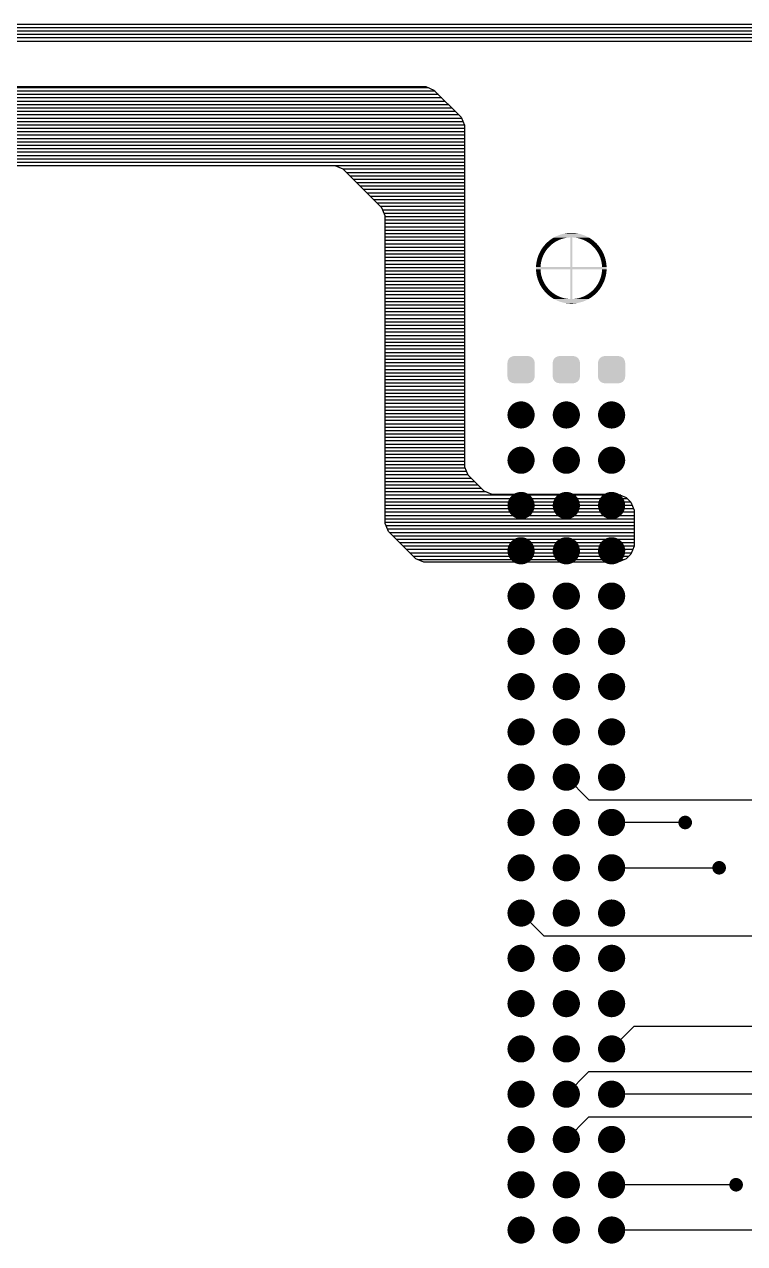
# Model space of a CAD drawing. Extents: x 295 to 953, y 10 to 290.
# Drawn here: x 608.7 to 649.1, y 150.9 to 219.2 of the extents above; entities that cross this region are included whole.
import ezdxf

# ---------------------------------------------------------------- set-up
doc = ezdxf.new("R2010")
doc.units = 0
doc.header["$LTSCALE"] = 5
doc.header["$MEASUREMENT"] = 0
doc.layers.get('0').update_dxf_attribs({"linetype": 'CONTINUOUS', "lineweight": 25})
doc.layers.add('DV-ABPB-A4_BOT', color=7, linetype='CONTINUOUS')

msp = doc.modelspace()

# ---------------------------------------------------------------- linework, layer by layer
at = {"color": 7}
for points, const_width in [([(636.897, 197.333, -1), (636.135, 197.333, -1)], 0.762), ([(639.437, 197.333, -1), (638.675, 197.333, -1)], 0.762), ([(641.977, 197.333, -1), (641.215, 197.333, -1)], 0.762), ([(636.897, 194.793, -1), (636.135, 194.793, -1)], 0.762), ([(639.437, 194.793, -1), (638.675, 194.793, -1)], 0.762), ([(641.977, 194.793, -1), (641.215, 194.793, -1)], 0.762), ([(636.897, 192.253, -1), (636.135, 192.253, -1)], 0.762), ([(639.437, 192.253, -1), (638.675, 192.253, -1)], 0.762), ([(641.977, 192.253, -1), (641.215, 192.253, -1)], 0.762), ([(636.897, 189.713, -1), (636.135, 189.713, -1)], 0.762), ([(639.437, 189.713, -1), (638.675, 189.713, -1)], 0.762), ([(641.977, 189.713, -1), (641.215, 189.713, -1)], 0.762), ([(636.897, 187.173, -1), (636.135, 187.173, -1)], 0.762), ([(639.437, 187.173, -1), (638.675, 187.173, -1)], 0.762), ([(641.977, 187.173, -1), (641.215, 187.173, -1)], 0.762), ([(636.897, 184.633, -1), (636.135, 184.633, -1)], 0.762), ([(639.437, 184.633, -1), (638.675, 184.633, -1)], 0.762), ([(641.977, 184.633, -1), (641.215, 184.633, -1)], 0.762), ([(636.897, 182.093, -1), (636.135, 182.093, -1)], 0.762), ([(639.437, 182.093, -1), (638.675, 182.093, -1)], 0.762), ([(641.977, 182.093, -1), (641.215, 182.093, -1)], 0.762), ([(636.897, 179.553, -1), (636.135, 179.553, -1)], 0.762), ([(639.437, 179.553, -1), (638.675, 179.553, -1)], 0.762), ([(641.977, 179.553, -1), (641.215, 179.553, -1)], 0.762), ([(636.897, 177.013, -1), (636.135, 177.013, -1)], 0.762), ([(639.437, 177.013, -1), (638.675, 177.013, -1)], 0.762), ([(641.977, 177.013, -1), (641.215, 177.013, -1)], 0.762), ([(636.897, 174.473, -1), (636.135, 174.473, -1)], 0.762), ([(639.437, 174.473, -1), (638.675, 174.473, -1)], 0.762), ([(641.977, 174.473, -1), (641.215, 174.473, -1)], 0.762), ([(645.914, 174.473, -1), (645.533, 174.473, -1)], 0.381), ([(636.897, 171.933, -1), (636.135, 171.933, -1)], 0.762), ([(639.437, 171.933, -1), (638.675, 171.933, -1)], 0.762), ([(641.977, 171.933, -1), (641.215, 171.933, -1)], 0.762), ([(647.819, 171.933, -1), (647.438, 171.933, -1)], 0.381), ([(636.897, 169.393, -1), (636.135, 169.393, -1)], 0.762), ([(639.437, 169.393, -1), (638.675, 169.393, -1)], 0.762), ([(641.977, 169.393, -1), (641.215, 169.393, -1)], 0.762), ([(636.897, 166.853, -1), (636.135, 166.853, -1)], 0.762), ([(639.437, 166.853, -1), (638.675, 166.853, -1)], 0.762), ([(641.977, 166.853, -1), (641.215, 166.853, -1)], 0.762), ([(636.897, 164.313, -1), (636.135, 164.313, -1)], 0.762), ([(639.437, 164.313, -1), (638.675, 164.313, -1)], 0.762), ([(641.977, 164.313, -1), (641.215, 164.313, -1)], 0.762), ([(636.897, 161.773, -1), (636.135, 161.773, -1)], 0.762), ([(639.437, 161.773, -1), (638.675, 161.773, -1)], 0.762), ([(641.977, 161.773, -1), (641.215, 161.773, -1)], 0.762), ([(636.897, 159.233, -1), (636.135, 159.233, -1)], 0.762), ([(639.437, 159.233, -1), (638.675, 159.233, -1)], 0.762), ([(641.977, 159.233, -1), (641.215, 159.233, -1)], 0.762), ([(636.897, 156.693, -1), (636.135, 156.693, -1)], 0.762), ([(639.437, 156.693, -1), (638.675, 156.693, -1)], 0.762), ([(641.977, 156.693, -1), (641.215, 156.693, -1)], 0.762), ([(636.897, 154.153, -1), (636.135, 154.153, -1)], 0.762), ([(639.437, 154.153, -1), (638.675, 154.153, -1)], 0.762), ([(641.977, 154.153, -1), (641.215, 154.153, -1)], 0.762), ([(648.771, 154.153, -1), (648.39, 154.153, -1)], 0.381), ([(636.897, 151.613, -1), (636.135, 151.613, -1)], 0.762), ([(639.437, 151.613, -1), (638.675, 151.613, -1)], 0.762), ([(641.977, 151.613, -1), (641.215, 151.613, -1)], 0.762)]:
    msp.add_lwpolyline(points, format="xyb", close=True, dxfattribs=dict(at, const_width=const_width))
for points in [[(638.826, 207.213), (638.857, 207.222), (638.239, 207.213), (638.253, 207.222)], [(638.857, 207.222), (638.883, 207.23), (638.253, 207.222), (638.265, 207.23)], [(638.883, 207.23), (638.94, 207.244), (638.265, 207.23), (638.288, 207.244)], [(638.94, 207.244), (638.994, 207.256), (638.288, 207.244), (638.306, 207.256)], [(638.994, 207.256), (638.998, 207.257), (638.306, 207.256), (638.308, 207.257)], [(638.998, 207.257), (639.056, 207.267), (638.308, 207.257), (638.326, 207.267)], [(639.056, 207.267), (639.115, 207.276), (638.326, 207.267), (638.34, 207.276)], [(639.115, 207.276), (639.174, 207.283), (638.34, 207.276), (638.352, 207.283)], [(639.174, 207.283), (639.233, 207.287), (638.352, 207.283), (638.359, 207.287)], [(639.233, 207.287), (639.255, 207.288), (638.359, 207.287), (638.361, 207.288)], [(639.255, 207.288), (639.272, 207.289), (638.361, 207.288), (638.362, 207.289)], [(640.308, 207.289), (640.304, 207.291), (638.362, 207.289), (638.366, 207.291)], [(640.304, 207.291), (640.253, 207.318), (638.366, 207.291), (638.417, 207.318)], [(640.253, 207.318), (640.248, 207.321), (638.417, 207.318), (638.422, 207.321)], [(640.248, 207.321), (640.196, 207.347), (638.422, 207.321), (638.473, 207.347)], [(640.196, 207.347), (640.191, 207.35), (638.473, 207.347), (638.479, 207.35)], [(640.191, 207.35), (640.139, 207.374), (638.479, 207.35), (638.531, 207.374)], [(640.139, 207.374), (640.133, 207.376), (638.531, 207.374), (638.537, 207.376)], [(640.133, 207.376), (640.08, 207.398), (638.537, 207.376), (638.589, 207.398)], [(640.08, 207.398), (640.075, 207.401), (638.589, 207.398), (638.595, 207.401)], [(640.075, 207.401), (640.021, 207.421), (638.595, 207.401), (638.649, 207.421)], [(640.021, 207.421), (640.016, 207.423), (638.649, 207.421), (638.655, 207.423)], [(640.016, 207.423), (639.961, 207.442), (638.655, 207.423), (638.708, 207.442)], [(639.961, 207.442), (639.956, 207.444), (638.708, 207.442), (638.714, 207.444)], [(639.956, 207.444), (639.901, 207.462), (638.714, 207.444), (638.769, 207.462)], [(639.901, 207.462), (639.895, 207.463), (638.769, 207.462), (638.775, 207.463)], [(639.895, 207.463), (639.84, 207.479), (638.775, 207.463), (638.83, 207.479)], [(639.84, 207.479), (639.834, 207.48), (638.83, 207.479), (638.836, 207.48)], [(639.834, 207.48), (639.778, 207.494), (638.836, 207.48), (638.892, 207.494)], [(639.778, 207.494), (639.773, 207.495), (638.892, 207.494), (638.898, 207.495)], [(639.773, 207.495), (639.716, 207.507), (638.898, 207.495), (638.954, 207.507)], [(639.716, 207.507), (639.71, 207.508), (638.954, 207.507), (638.96, 207.508)], [(639.71, 207.508), (639.653, 207.518), (638.96, 207.508), (639.016, 207.518)], [(639.653, 207.518), (639.648, 207.519), (639.016, 207.518), (639.023, 207.519)], [(639.648, 207.519), (639.591, 207.527), (639.023, 207.519), (639.079, 207.527)], [(639.591, 207.527), (639.585, 207.528), (639.079, 207.527), (639.086, 207.528)], [(639.585, 207.528), (639.527, 207.535), (639.086, 207.528), (639.142, 207.535)], [(639.527, 207.535), (639.522, 207.535), (639.142, 207.535), (639.149, 207.535)], [(639.522, 207.535), (639.464, 207.54), (639.149, 207.535), (639.205, 207.54)], [(639.464, 207.54), (639.459, 207.54), (639.205, 207.54), (639.213, 207.54)], [(639.459, 207.54), (639.4, 207.543), (639.213, 207.54), (639.269, 207.543)], [(639.4, 207.543), (639.395, 207.543), (639.269, 207.543), (639.28, 207.543)], [(639.399, 205.626), (639.399, 207.289), (639.272, 205.626), (639.272, 207.289)], [(639.395, 207.543), (639.332, 207.544), (639.28, 207.543), (639.332, 207.544)], [(640.313, 207.286), (640.308, 207.289), (639.458, 207.286), (639.399, 207.289)], [(640.322, 207.281), (640.313, 207.286), (639.517, 207.281), (639.458, 207.286)], [(640.334, 207.273), (640.322, 207.281), (639.575, 207.273), (639.517, 207.281)], [(640.35, 207.264), (640.334, 207.273), (639.634, 207.264), (639.575, 207.273)], [(640.359, 207.259), (640.35, 207.264), (639.659, 207.259), (639.634, 207.264)], [(640.369, 207.253), (640.359, 207.259), (639.692, 207.253), (639.659, 207.259)], [(640.39, 207.24), (640.369, 207.253), (639.75, 207.24), (639.692, 207.253)], [(640.412, 207.226), (640.39, 207.24), (639.802, 207.226), (639.75, 207.24)], [(640.414, 207.224), (640.412, 207.226), (639.807, 207.224), (639.802, 207.226)], [(640.44, 207.207), (640.414, 207.224), (639.864, 207.207), (639.807, 207.224)], [(637.907, 206.534), (637.929, 206.566), (637.608, 206.534), (637.627, 206.566)], [(637.929, 206.566), (637.946, 206.589), (637.627, 206.566), (637.64, 206.589)], [(637.946, 206.589), (637.964, 206.614), (637.64, 206.589), (637.656, 206.614)], [(637.964, 206.614), (637.987, 206.643), (637.656, 206.614), (637.674, 206.643)], [(637.987, 206.643), (638.001, 206.66), (637.674, 206.643), (637.686, 206.66)], [(638.001, 206.66), (638.031, 206.695), (637.686, 206.66), (637.709, 206.695)], [(638.031, 206.695), (638.04, 206.705), (637.709, 206.695), (637.717, 206.705)], [(638.04, 206.705), (638.078, 206.747), (637.717, 206.705), (637.747, 206.747)], [(638.078, 206.747), (638.08, 206.749), (637.747, 206.747), (637.748, 206.749)], [(638.08, 206.749), (638.121, 206.791), (637.748, 206.749), (637.781, 206.791)], [(638.121, 206.791), (638.127, 206.797), (637.781, 206.791), (637.785, 206.797)], [(638.127, 206.797), (638.164, 206.832), (637.785, 206.797), (637.814, 206.832)], [(638.164, 206.832), (638.179, 206.846), (637.814, 206.832), (637.826, 206.846)], [(638.179, 206.846), (638.208, 206.872), (637.826, 206.846), (637.848, 206.872)], [(638.208, 206.872), (638.235, 206.894), (637.848, 206.872), (637.867, 206.894)], [(638.235, 206.894), (638.254, 206.91), (637.867, 206.894), (637.882, 206.91)], [(638.254, 206.91), (638.293, 206.94), (637.882, 206.91), (637.911, 206.94)], [(638.293, 206.94), (638.3, 206.946), (637.911, 206.94), (637.917, 206.946)], [(638.3, 206.946), (638.349, 206.981), (637.917, 206.946), (637.951, 206.981)], [(638.349, 206.981), (638.355, 206.985), (637.951, 206.981), (637.956, 206.985)], [(638.355, 206.985), (638.398, 207.014), (637.956, 206.985), (637.986, 207.014)], [(638.398, 207.014), (638.422, 207.028), (637.986, 207.014), (638.002, 207.028)], [(638.422, 207.028), (638.448, 207.045), (638.002, 207.028), (638.021, 207.045)], [(638.448, 207.045), (638.492, 207.07), (638.021, 207.045), (638.049, 207.07)], [(638.492, 207.07), (638.499, 207.074), (638.049, 207.07), (638.054, 207.074)], [(638.499, 207.074), (638.552, 207.102), (638.054, 207.074), (638.088, 207.102)], [(638.552, 207.102), (638.569, 207.111), (638.088, 207.102), (638.098, 207.111)], [(638.569, 207.111), (638.605, 207.128), (638.098, 207.111), (638.121, 207.128)], [(638.605, 207.128), (638.653, 207.15), (638.121, 207.128), (638.149, 207.15)], [(638.653, 207.15), (638.659, 207.152), (638.149, 207.15), (638.152, 207.152)], [(638.659, 207.152), (638.714, 207.175), (638.152, 207.152), (638.183, 207.175)], [(638.714, 207.175), (638.747, 207.187), (638.183, 207.175), (638.2, 207.187)], [(638.747, 207.187), (638.77, 207.195), (638.2, 207.187), (638.212, 207.195)], [(638.77, 207.195), (638.826, 207.213), (638.212, 207.195), (638.239, 207.213)], [(640.465, 207.19), (640.44, 207.207), (639.914, 207.19), (639.864, 207.207)], [(640.468, 207.188), (640.465, 207.19), (639.92, 207.188), (639.914, 207.19)], [(640.497, 207.167), (640.468, 207.188), (639.975, 207.167), (639.92, 207.188)], [(640.517, 207.153), (640.497, 207.167), (640.008, 207.153), (639.975, 207.167)], [(640.528, 207.144), (640.517, 207.153), (640.03, 207.144), (640.008, 207.153)], [(640.561, 207.119), (640.528, 207.144), (640.084, 207.119), (640.03, 207.144)], [(640.567, 207.115), (640.561, 207.119), (640.093, 207.115), (640.084, 207.119)], [(640.593, 207.093), (640.567, 207.115), (640.137, 207.093), (640.093, 207.115)], [(640.616, 207.074), (640.593, 207.093), (640.171, 207.074), (640.137, 207.093)], [(640.627, 207.064), (640.616, 207.074), (640.189, 207.064), (640.171, 207.074)], [(640.662, 207.034), (640.627, 207.064), (640.24, 207.034), (640.189, 207.064)], [(640.664, 207.033), (640.662, 207.034), (640.242, 207.033), (640.24, 207.034)], [(640.696, 207.002), (640.664, 207.033), (640.29, 207.002), (640.242, 207.033)], [(640.71, 206.989), (640.696, 207.002), (640.309, 206.989), (640.29, 207.002)], [(640.731, 206.969), (640.71, 206.989), (640.338, 206.969), (640.309, 206.989)], [(640.755, 206.944), (640.731, 206.969), (640.371, 206.944), (640.338, 206.969)], [(640.765, 206.934), (640.755, 206.944), (640.386, 206.934), (640.371, 206.944)], [(640.799, 206.898), (640.765, 206.934), (640.43, 206.898), (640.386, 206.934)], [(640.8, 206.897), (640.799, 206.898), (640.432, 206.897), (640.43, 206.898)], [(640.834, 206.858), (640.8, 206.897), (640.478, 206.858), (640.432, 206.897)], [(640.841, 206.851), (640.834, 206.858), (640.486, 206.851), (640.478, 206.858)], [(640.867, 206.818), (640.841, 206.851), (640.521, 206.818), (640.486, 206.851)], [(640.881, 206.802), (640.867, 206.818), (640.538, 206.802), (640.521, 206.818)], [(640.9, 206.777), (640.881, 206.802), (640.564, 206.777), (640.538, 206.802)], [(640.92, 206.752), (640.9, 206.777), (640.588, 206.752), (640.564, 206.777)], [(640.933, 206.734), (640.92, 206.752), (640.605, 206.734), (640.588, 206.752)], [(640.957, 206.7), (640.933, 206.734), (640.635, 206.7), (640.605, 206.734)], [(640.964, 206.69), (640.957, 206.7), (640.644, 206.69), (640.635, 206.7)], [(640.993, 206.648), (640.964, 206.69), (640.679, 206.648), (640.644, 206.69)], [(640.995, 206.644), (640.993, 206.648), (640.682, 206.644), (640.679, 206.648)], [(641.025, 206.597), (640.995, 206.644), (640.718, 206.597), (640.682, 206.644)], [(641.027, 206.594), (641.025, 206.597), (640.72, 206.594), (640.718, 206.597)], [(641.053, 206.549), (641.027, 206.594), (640.753, 206.549), (640.72, 206.594)], [(641.059, 206.54), (641.053, 206.549), (640.759, 206.54), (640.753, 206.549)], [(641.08, 206.5), (641.059, 206.54), (640.786, 206.5), (640.759, 206.54)], [(637.627, 205.816), (637.634, 205.862), (637.37, 205.816), (637.377, 205.862)], [(637.634, 205.862), (637.637, 205.879), (637.377, 205.862), (637.379, 205.879)], [(637.637, 205.879), (637.645, 205.92), (637.379, 205.879), (637.387, 205.92)], [(637.645, 205.92), (637.65, 205.941), (637.387, 205.92), (637.39, 205.941)], [(637.65, 205.941), (637.658, 205.978), (637.39, 205.941), (637.398, 205.978)], [(637.658, 205.978), (637.665, 206.003), (637.398, 205.978), (637.403, 206.003)], [(637.665, 206.003), (637.674, 206.035), (637.403, 206.003), (637.411, 206.035)], [(637.674, 206.035), (637.683, 206.065), (637.411, 206.035), (637.419, 206.065)], [(637.683, 206.065), (637.691, 206.092), (637.419, 206.065), (637.426, 206.092)], [(637.691, 206.092), (637.702, 206.126), (637.426, 206.092), (637.436, 206.126)], [(637.702, 206.126), (637.71, 206.148), (637.436, 206.126), (637.442, 206.148)], [(637.71, 206.148), (637.725, 206.187), (637.442, 206.148), (637.455, 206.187)], [(637.725, 206.187), (637.731, 206.203), (637.455, 206.187), (637.46, 206.203)], [(637.731, 206.203), (637.749, 206.247), (637.46, 206.203), (637.476, 206.247)], [(637.749, 206.247), (637.754, 206.258), (637.476, 206.247), (637.48, 206.258)], [(637.754, 206.258), (637.776, 206.306), (637.48, 206.258), (637.498, 206.306)], [(637.776, 206.306), (637.779, 206.312), (637.498, 206.306), (637.501, 206.312)], [(637.779, 206.312), (637.805, 206.364), (637.501, 206.312), (637.523, 206.364)], [(637.805, 206.365), (637.834, 206.417), (637.523, 206.365), (637.547, 206.417)], [(637.805, 206.364), (637.805, 206.365), (637.523, 206.364), (637.523, 206.365)], [(637.834, 206.417), (637.837, 206.422), (637.547, 206.417), (637.55, 206.422)], [(637.837, 206.422), (637.864, 206.468), (637.55, 206.422), (637.573, 206.468)], [(637.864, 206.468), (637.871, 206.478), (637.573, 206.468), (637.578, 206.478)], [(637.871, 206.478), (637.896, 206.517), (637.578, 206.478), (637.599, 206.517)], [(637.896, 206.517), (637.907, 206.534), (637.599, 206.517), (637.608, 206.534)], [(641.089, 206.484), (641.08, 206.5), (640.796, 206.484), (640.786, 206.5)], [(641.106, 206.45), (641.089, 206.484), (640.817, 206.45), (640.796, 206.484)], [(641.118, 206.427), (641.106, 206.45), (640.83, 206.427), (640.817, 206.45)], [(641.131, 206.399), (641.118, 206.427), (640.847, 206.399), (640.83, 206.427)], [(641.145, 206.37), (641.131, 206.399), (640.862, 206.37), (640.847, 206.399)], [(641.155, 206.346), (641.145, 206.37), (640.874, 206.346), (640.862, 206.37)], [(641.169, 206.311), (641.155, 206.346), (640.891, 206.311), (640.874, 206.346)], [(641.177, 206.293), (641.169, 206.311), (640.9, 206.293), (640.891, 206.311)], [(641.192, 206.252), (641.177, 206.293), (640.919, 206.252), (640.9, 206.293)], [(641.197, 206.239), (641.192, 206.252), (640.924, 206.239), (640.919, 206.252)], [(641.214, 206.192), (641.197, 206.239), (640.943, 206.192), (640.924, 206.239)], [(641.216, 206.184), (641.214, 206.192), (640.947, 206.184), (640.943, 206.192)], [(641.233, 206.132), (641.216, 206.184), (640.966, 206.132), (640.947, 206.184)], [(641.234, 206.128), (641.233, 206.132), (640.967, 206.128), (640.966, 206.132)], [(641.25, 206.072), (641.234, 206.128), (640.985, 206.072), (640.967, 206.128)], [(641.25, 206.071), (641.25, 206.072), (640.986, 206.071), (640.985, 206.072)], [(641.264, 206.015), (641.25, 206.071), (641.002, 206.015), (640.986, 206.071)], [(641.265, 206.009), (641.264, 206.015), (641.003, 206.009), (641.002, 206.015)], [(641.276, 205.958), (641.265, 206.009), (641.017, 205.958), (641.003, 206.009)], [(641.279, 205.947), (641.276, 205.958), (641.019, 205.947), (641.017, 205.958)], [(641.287, 205.9), (641.279, 205.947), (641.029, 205.9), (641.019, 205.947)], [(641.29, 205.885), (641.287, 205.9), (641.032, 205.885), (641.029, 205.9)], [(641.296, 205.842), (641.29, 205.885), (641.04, 205.842), (641.032, 205.885)], [(641.316, 205.563), (641.315, 205.626), (637.354, 205.563), (637.355, 205.626)], [(641.315, 205.499), (641.316, 205.563), (637.355, 205.499), (637.354, 205.563)], [(637.609, 205.626), (637.612, 205.686), (637.355, 205.626), (637.358, 205.686)], [(637.609, 205.493), (637.609, 205.499), (637.355, 205.493), (637.355, 205.499)], [(637.611, 205.461), (637.609, 205.493), (637.357, 205.461), (637.355, 205.493)], [(637.613, 205.43), (637.611, 205.461), (637.358, 205.43), (637.357, 205.461)], [(637.613, 205.69), (637.617, 205.745), (637.358, 205.69), (637.362, 205.745)], [(637.612, 205.686), (637.613, 205.69), (637.358, 205.686), (637.358, 205.69)], [(637.615, 205.402), (637.613, 205.43), (637.361, 205.402), (637.358, 205.43)], [(637.619, 205.367), (637.615, 205.402), (637.364, 205.367), (637.361, 205.402)], [(637.617, 205.745), (637.618, 205.753), (637.362, 205.745), (637.363, 205.753)], [(637.618, 205.753), (637.625, 205.803), (637.363, 205.753), (637.369, 205.803)], [(637.622, 205.343), (637.619, 205.367), (637.366, 205.343), (637.364, 205.367)], [(637.628, 205.304), (637.622, 205.343), (637.371, 205.304), (637.366, 205.343)], [(637.625, 205.803), (637.627, 205.816), (637.369, 205.803), (637.37, 205.816)], [(637.63, 205.284), (637.628, 205.304), (637.374, 205.284), (637.371, 205.304)], [(637.638, 205.241), (637.63, 205.284), (637.38, 205.241), (637.374, 205.284)], [(637.641, 205.226), (637.638, 205.241), (637.383, 205.226), (637.38, 205.241)], [(637.651, 205.179), (637.641, 205.226), (637.391, 205.179), (637.383, 205.226)], [(637.654, 205.168), (637.651, 205.179), (637.394, 205.168), (637.391, 205.179)], [(639.399, 203.837), (639.399, 205.499), (639.272, 203.837), (639.272, 205.499)], [(641.272, 205.148), (641.28, 205.185), (641.012, 205.148), (641.02, 205.185)], [(641.28, 205.185), (641.284, 205.206), (641.02, 205.185), (641.025, 205.206)], [(641.284, 205.206), (641.291, 205.247), (641.025, 205.206), (641.033, 205.247)], [(641.291, 205.247), (641.293, 205.264), (641.033, 205.247), (641.036, 205.264)], [(641.293, 205.264), (641.3, 205.31), (641.036, 205.264), (641.043, 205.31)], [(641.299, 205.822), (641.296, 205.842), (641.042, 205.822), (641.04, 205.842)], [(641.304, 205.783), (641.299, 205.822), (641.048, 205.783), (641.042, 205.822)], [(641.3, 205.31), (641.301, 205.322), (641.043, 205.31), (641.045, 205.322)], [(641.301, 205.322), (641.307, 205.373), (641.045, 205.322), (641.052, 205.373)], [(641.307, 205.759), (641.304, 205.783), (641.051, 205.759), (641.048, 205.783)], [(641.309, 205.724), (641.307, 205.759), (641.055, 205.724), (641.051, 205.759)], [(641.307, 205.373), (641.308, 205.381), (641.052, 205.373), (641.053, 205.381)], [(641.308, 205.381), (641.312, 205.436), (641.053, 205.381), (641.058, 205.436)], [(641.312, 205.696), (641.309, 205.724), (641.057, 205.696), (641.055, 205.724)], [(641.313, 205.665), (641.312, 205.696), (641.059, 205.665), (641.057, 205.696)], [(641.312, 205.44), (641.315, 205.499), (641.058, 205.44), (641.061, 205.499)], [(641.312, 205.436), (641.312, 205.44), (641.058, 205.436), (641.058, 205.44)], [(641.315, 205.632), (641.313, 205.665), (641.061, 205.632), (641.059, 205.665)], [(641.315, 205.626), (641.315, 205.632), (641.061, 205.626), (641.061, 205.632)], [(637.667, 205.117), (637.654, 205.168), (637.405, 205.117), (637.394, 205.168)], [(637.668, 205.111), (637.667, 205.117), (637.406, 205.111), (637.405, 205.117)], [(637.684, 205.055), (637.668, 205.111), (637.42, 205.055), (637.406, 205.111)], [(637.685, 205.054), (637.684, 205.055), (637.42, 205.054), (637.42, 205.055)], [(637.703, 204.997), (637.685, 205.054), (637.436, 204.997), (637.42, 205.054)], [(637.704, 204.994), (637.703, 204.997), (637.437, 204.994), (637.436, 204.997)], [(637.723, 204.942), (637.704, 204.994), (637.454, 204.942), (637.437, 204.994)], [(637.727, 204.933), (637.723, 204.942), (637.456, 204.933), (637.454, 204.942)], [(637.746, 204.887), (637.727, 204.933), (637.473, 204.887), (637.456, 204.933)], [(637.752, 204.874), (637.746, 204.887), (637.478, 204.874), (637.473, 204.887)], [(637.77, 204.833), (637.752, 204.874), (637.493, 204.833), (637.478, 204.874)], [(637.779, 204.815), (637.77, 204.833), (637.501, 204.815), (637.493, 204.833)], [(637.796, 204.78), (637.779, 204.815), (637.516, 204.78), (637.501, 204.815)], [(637.808, 204.756), (637.796, 204.78), (637.526, 204.756), (637.516, 204.78)], [(637.823, 204.727), (637.808, 204.756), (637.539, 204.727), (637.526, 204.756)], [(637.84, 204.699), (637.823, 204.727), (637.552, 204.699), (637.539, 204.727)], [(637.853, 204.676), (637.84, 204.699), (637.564, 204.676), (637.552, 204.699)], [(637.874, 204.642), (637.853, 204.676), (637.581, 204.642), (637.564, 204.676)], [(637.884, 204.626), (637.874, 204.642), (637.59, 204.626), (637.581, 204.642)], [(637.911, 204.586), (637.884, 204.626), (637.611, 204.586), (637.59, 204.626)], [(637.917, 204.576), (637.911, 204.586), (637.617, 204.576), (637.611, 204.586)], [(637.95, 204.532), (637.917, 204.576), (637.643, 204.532), (637.617, 204.576)], [(637.952, 204.528), (637.95, 204.532), (637.645, 204.528), (637.643, 204.532)], [(637.988, 204.482), (637.952, 204.528), (637.675, 204.482), (637.645, 204.528)], [(640.996, 204.483), (641.014, 204.512), (640.683, 204.483), (640.706, 204.512)], [(641.014, 204.512), (641.03, 204.537), (640.706, 204.512), (640.724, 204.537)], [(641.03, 204.537), (641.043, 204.56), (640.724, 204.537), (640.741, 204.56)], [(641.043, 204.56), (641.062, 204.592), (640.741, 204.56), (640.763, 204.592)], [(641.062, 204.592), (641.071, 204.608), (640.763, 204.592), (640.774, 204.608)], [(641.071, 204.608), (641.092, 204.647), (640.774, 204.608), (640.799, 204.647)], [(641.092, 204.647), (641.097, 204.658), (640.799, 204.647), (640.806, 204.658)], [(641.097, 204.658), (641.12, 204.704), (640.806, 204.658), (640.833, 204.704)], [(641.12, 204.704), (641.123, 204.709), (640.833, 204.704), (640.837, 204.709)], [(641.123, 204.709), (641.147, 204.761), (640.837, 204.709), (640.865, 204.761)], [(641.147, 204.762), (641.169, 204.814), (640.865, 204.762), (640.892, 204.814)], [(641.147, 204.761), (641.147, 204.762), (640.865, 204.761), (640.865, 204.762)], [(641.169, 204.814), (641.172, 204.82), (640.892, 204.814), (640.894, 204.82)], [(641.172, 204.82), (641.19, 204.868), (640.894, 204.82), (640.916, 204.868)], [(641.19, 204.868), (641.195, 204.879), (640.916, 204.868), (640.921, 204.879)], [(641.195, 204.879), (641.21, 204.923), (640.921, 204.879), (640.939, 204.923)], [(641.21, 204.923), (641.215, 204.939), (640.939, 204.923), (640.945, 204.939)], [(641.215, 204.939), (641.228, 204.978), (640.945, 204.939), (640.96, 204.978)], [(641.228, 204.978), (641.235, 205), (640.96, 204.978), (640.968, 205)], [(641.235, 205), (641.244, 205.034), (640.968, 205), (640.979, 205.034)], [(641.244, 205.034), (641.252, 205.061), (640.979, 205.034), (640.987, 205.061)], [(641.252, 205.061), (641.259, 205.091), (640.987, 205.061), (640.996, 205.091)], [(641.259, 205.091), (641.267, 205.122), (640.996, 205.091), (641.005, 205.122)], [(641.267, 205.122), (641.272, 205.148), (641.005, 205.122), (641.012, 205.148)], [(637.991, 204.478), (637.988, 204.482), (637.677, 204.478), (637.675, 204.482)], [(638.026, 204.436), (637.991, 204.478), (637.706, 204.436), (637.677, 204.478)], [(638.036, 204.425), (638.026, 204.436), (637.713, 204.425), (637.706, 204.436)], [(638.066, 204.392), (638.036, 204.425), (637.737, 204.392), (637.713, 204.425)], [(638.082, 204.374), (638.066, 204.392), (637.75, 204.374), (637.737, 204.392)], [(638.106, 204.349), (638.082, 204.374), (637.77, 204.349), (637.75, 204.374)], [(638.132, 204.324), (638.106, 204.349), (637.789, 204.324), (637.77, 204.349)], [(638.149, 204.307), (638.132, 204.324), (637.803, 204.307), (637.789, 204.324)], [(638.184, 204.275), (638.149, 204.307), (637.829, 204.275), (637.803, 204.307)], [(638.193, 204.268), (638.184, 204.275), (637.836, 204.268), (637.829, 204.275)], [(638.238, 204.229), (638.193, 204.268), (637.87, 204.229), (637.836, 204.268)], [(638.24, 204.228), (638.238, 204.229), (637.872, 204.228), (637.87, 204.229)], [(638.284, 204.192), (638.24, 204.228), (637.905, 204.192), (637.872, 204.228)], [(638.299, 204.181), (638.284, 204.192), (637.915, 204.181), (637.905, 204.192)], [(638.332, 204.157), (638.299, 204.181), (637.939, 204.157), (637.915, 204.181)], [(638.361, 204.137), (638.332, 204.157), (637.96, 204.137), (637.939, 204.157)], [(638.38, 204.123), (638.361, 204.137), (637.974, 204.123), (637.96, 204.137)], [(638.428, 204.093), (638.38, 204.123), (638.006, 204.093), (637.974, 204.123)], [(638.43, 204.092), (638.428, 204.093), (638.008, 204.092), (638.006, 204.093)], [(638.481, 204.061), (638.43, 204.092), (638.043, 204.061), (638.008, 204.092)], [(638.5, 204.051), (638.481, 204.061), (638.054, 204.051), (638.043, 204.061)], [(638.533, 204.033), (638.5, 204.051), (638.077, 204.033), (638.054, 204.051)], [(638.577, 204.011), (638.533, 204.033), (638.103, 204.011), (638.077, 204.033)], [(638.586, 204.006), (638.577, 204.011), (638.109, 204.006), (638.103, 204.011)], [(638.64, 203.982), (638.586, 204.006), (638.142, 203.982), (638.109, 204.006)], [(638.662, 203.973), (638.64, 203.982), (638.153, 203.973), (638.142, 203.982)], [(638.695, 203.959), (638.662, 203.973), (638.173, 203.959), (638.153, 203.973)], [(638.75, 203.938), (638.695, 203.959), (638.202, 203.938), (638.173, 203.959)], [(638.757, 203.936), (638.75, 203.938), (638.205, 203.936), (638.202, 203.938)], [(638.806, 203.919), (638.757, 203.936), (638.23, 203.919), (638.205, 203.936)], [(638.863, 203.901), (638.806, 203.919), (638.256, 203.901), (638.23, 203.919)], [(638.868, 203.9), (638.863, 203.901), (638.258, 203.9), (638.256, 203.901)], [(638.92, 203.886), (638.868, 203.9), (638.28, 203.886), (638.258, 203.9)], [(638.978, 203.873), (638.92, 203.886), (638.301, 203.873), (638.28, 203.886)], [(639.011, 203.867), (638.978, 203.873), (638.311, 203.867), (638.301, 203.873)], [(639.036, 203.862), (639.011, 203.867), (638.32, 203.862), (638.311, 203.867)], [(639.095, 203.853), (639.036, 203.862), (638.336, 203.853), (638.32, 203.862)], [(639.153, 203.845), (639.095, 203.853), (638.348, 203.845), (638.336, 203.853)], [(639.212, 203.84), (639.153, 203.845), (638.357, 203.84), (638.348, 203.845)], [(639.272, 203.837), (639.212, 203.84), (638.363, 203.837), (638.357, 203.84)], [(640.304, 203.835), (640.308, 203.837), (638.366, 203.835), (638.363, 203.837)], [(640.253, 203.807), (640.304, 203.835), (638.417, 203.807), (638.366, 203.835)], [(640.248, 203.805), (640.253, 203.807), (638.422, 203.805), (638.417, 203.807)], [(640.197, 203.779), (640.248, 203.805), (638.474, 203.779), (638.422, 203.805)], [(640.308, 203.837), (640.309, 203.838), (639.399, 203.837), (639.415, 203.838)], [(640.309, 203.838), (640.311, 203.839), (639.415, 203.838), (639.437, 203.839)], [(640.311, 203.839), (640.319, 203.843), (639.437, 203.839), (639.496, 203.843)], [(640.319, 203.843), (640.33, 203.85), (639.496, 203.843), (639.555, 203.85)], [(640.33, 203.85), (640.344, 203.858), (639.555, 203.85), (639.614, 203.858)], [(640.344, 203.858), (640.362, 203.869), (639.614, 203.858), (639.672, 203.869)], [(640.362, 203.869), (640.364, 203.87), (639.672, 203.869), (639.676, 203.87)], [(640.364, 203.87), (640.382, 203.881), (639.676, 203.87), (639.73, 203.881)], [(640.382, 203.881), (640.405, 203.896), (639.73, 203.881), (639.787, 203.896)], [(640.405, 203.896), (640.417, 203.904), (639.787, 203.896), (639.813, 203.904)], [(640.417, 203.904), (640.431, 203.912), (639.813, 203.904), (639.844, 203.912)], [(640.431, 203.912), (640.458, 203.931), (639.844, 203.912), (639.9, 203.931)], [(640.458, 203.931), (640.47, 203.939), (639.9, 203.931), (639.923, 203.939)], [(640.47, 203.939), (640.487, 203.951), (639.923, 203.939), (639.956, 203.951)], [(640.487, 203.951), (640.518, 203.973), (639.956, 203.951), (640.011, 203.973)], [(640.518, 203.973), (640.521, 203.976), (640.011, 203.973), (640.017, 203.976)], [(640.521, 203.976), (640.549, 203.998), (640.017, 203.976), (640.065, 203.998)], [(640.549, 203.998), (640.572, 204.015), (640.065, 203.998), (640.101, 204.015)], [(640.572, 204.015), (640.582, 204.024), (640.101, 204.015), (640.118, 204.024)], [(640.582, 204.024), (640.616, 204.051), (640.118, 204.024), (640.171, 204.051)], [(640.616, 204.051), (640.621, 204.055), (640.171, 204.051), (640.178, 204.055)], [(640.621, 204.055), (640.649, 204.081), (640.178, 204.055), (640.222, 204.081)], [(640.649, 204.081), (640.668, 204.097), (640.222, 204.081), (640.249, 204.097)], [(640.668, 204.097), (640.684, 204.112), (640.249, 204.097), (640.272, 204.112)], [(640.684, 204.112), (640.714, 204.141), (640.272, 204.112), (640.315, 204.141)], [(640.714, 204.141), (640.719, 204.145), (640.315, 204.141), (640.322, 204.145)], [(640.719, 204.145), (640.753, 204.18), (640.322, 204.145), (640.37, 204.18)], [(640.753, 204.18), (640.759, 204.186), (640.37, 204.18), (640.377, 204.186)], [(640.759, 204.186), (640.788, 204.216), (640.377, 204.186), (640.416, 204.216)], [(640.788, 204.216), (640.803, 204.232), (640.416, 204.216), (640.436, 204.232)], [(640.803, 204.232), (640.822, 204.254), (640.436, 204.232), (640.462, 204.254)], [(640.822, 204.254), (640.844, 204.28), (640.462, 204.254), (640.491, 204.28)], [(640.844, 204.28), (640.856, 204.293), (640.491, 204.28), (640.506, 204.293)], [(640.856, 204.293), (640.885, 204.329), (640.506, 204.293), (640.543, 204.329)], [(640.885, 204.329), (640.889, 204.334), (640.543, 204.329), (640.549, 204.334)], [(640.889, 204.334), (640.922, 204.377), (640.549, 204.334), (640.59, 204.377)], [(640.922, 204.377), (640.924, 204.379), (640.59, 204.377), (640.592, 204.379)], [(640.924, 204.379), (640.953, 204.42), (640.592, 204.379), (640.63, 204.42)], [(640.953, 204.42), (640.961, 204.43), (640.63, 204.42), (640.639, 204.43)], [(640.961, 204.43), (640.984, 204.466), (640.639, 204.43), (640.669, 204.466)], [(640.984, 204.466), (640.996, 204.483), (640.669, 204.466), (640.683, 204.483)], [(640.191, 203.776), (640.197, 203.779), (638.479, 203.776), (638.474, 203.779)], [(640.139, 203.752), (640.191, 203.776), (638.531, 203.752), (638.479, 203.776)], [(640.133, 203.75), (640.139, 203.752), (638.537, 203.75), (638.531, 203.752)], [(640.081, 203.727), (640.133, 203.75), (638.59, 203.727), (638.537, 203.75)], [(640.075, 203.725), (640.081, 203.727), (638.595, 203.725), (638.59, 203.727)], [(640.021, 203.704), (640.075, 203.725), (638.649, 203.704), (638.595, 203.725)], [(640.016, 203.702), (640.021, 203.704), (638.654, 203.702), (638.649, 203.704)], [(639.962, 203.683), (640.016, 203.702), (638.709, 203.683), (638.654, 203.702)], [(639.956, 203.681), (639.962, 203.683), (638.714, 203.681), (638.709, 203.683)], [(639.901, 203.664), (639.956, 203.681), (638.769, 203.664), (638.714, 203.681)], [(639.895, 203.663), (639.901, 203.664), (638.775, 203.663), (638.769, 203.664)], [(639.84, 203.647), (639.895, 203.663), (638.83, 203.647), (638.775, 203.663)], [(639.834, 203.646), (639.84, 203.647), (638.836, 203.646), (638.83, 203.647)], [(639.778, 203.632), (639.834, 203.646), (638.892, 203.632), (638.836, 203.646)], [(639.772, 203.631), (639.778, 203.632), (638.898, 203.631), (638.892, 203.632)], [(639.716, 203.619), (639.772, 203.631), (638.954, 203.619), (638.898, 203.631)], [(639.71, 203.618), (639.716, 203.619), (638.96, 203.618), (638.954, 203.619)], [(639.654, 203.608), (639.71, 203.618), (639.017, 203.608), (638.96, 203.618)], [(639.647, 203.607), (639.654, 203.608), (639.022, 203.607), (639.017, 203.608)], [(639.591, 203.598), (639.647, 203.607), (639.08, 203.598), (639.022, 203.607)], [(639.584, 203.598), (639.591, 203.598), (639.085, 203.598), (639.08, 203.598)], [(639.528, 203.591), (639.584, 203.598), (639.143, 203.591), (639.085, 203.598)], [(639.521, 203.591), (639.528, 203.591), (639.148, 203.591), (639.143, 203.591)], [(639.465, 203.586), (639.521, 203.591), (639.206, 203.586), (639.148, 203.591)], [(639.457, 203.586), (639.465, 203.586), (639.211, 203.586), (639.206, 203.586)], [(639.401, 203.583), (639.457, 203.586), (639.27, 203.583), (639.211, 203.586)], [(639.39, 203.583), (639.401, 203.583), (639.275, 203.583), (639.27, 203.583)], [(639.338, 203.582), (639.39, 203.583), (639.338, 203.582), (639.275, 203.583)], [(637.266, 200.342), (637.245, 200.408), (635.764, 200.342), (635.788, 200.408)], [(637.245, 200.408), (637.236, 200.424), (635.788, 200.408), (635.794, 200.424)], [(637.236, 200.424), (637.201, 200.484), (635.794, 200.424), (635.832, 200.484)], [(637.201, 200.484), (637.187, 200.498), (635.832, 200.484), (635.842, 200.498)], [(637.187, 200.498), (637.14, 200.547), (635.842, 200.498), (635.894, 200.547)], [(637.14, 200.547), (637.123, 200.558), (635.894, 200.547), (635.905, 200.558)], [(637.123, 200.558), (637.067, 200.595), (635.905, 200.558), (635.968, 200.595)], [(637.067, 200.595), (637.046, 200.603), (635.968, 200.595), (635.981, 200.603)], [(637.046, 200.603), (636.984, 200.625), (635.981, 200.603), (636.053, 200.625)], [(636.984, 200.625), (636.952, 200.629), (636.053, 200.625), (636.065, 200.629)], [(636.952, 200.629), (636.897, 200.635), (636.065, 200.629), (636.135, 200.635)], [(639.806, 200.342), (639.785, 200.408), (638.304, 200.342), (638.328, 200.408)], [(639.785, 200.408), (639.776, 200.424), (638.328, 200.408), (638.334, 200.424)], [(639.776, 200.424), (639.741, 200.484), (638.334, 200.424), (638.372, 200.484)], [(639.741, 200.484), (639.727, 200.498), (638.372, 200.484), (638.382, 200.498)], [(639.727, 200.498), (639.68, 200.547), (638.382, 200.498), (638.434, 200.547)], [(639.68, 200.547), (639.663, 200.558), (638.434, 200.547), (638.445, 200.558)], [(639.663, 200.558), (639.607, 200.595), (638.445, 200.558), (638.508, 200.595)], [(639.607, 200.595), (639.586, 200.603), (638.508, 200.595), (638.521, 200.603)], [(639.586, 200.603), (639.524, 200.625), (638.521, 200.603), (638.593, 200.625)], [(639.524, 200.625), (639.492, 200.629), (638.593, 200.625), (638.605, 200.629)], [(639.492, 200.629), (639.437, 200.635), (638.605, 200.629), (638.675, 200.635)], [(642.346, 200.342), (642.325, 200.408), (640.844, 200.342), (640.868, 200.408)], [(642.325, 200.408), (642.316, 200.424), (640.868, 200.408), (640.874, 200.424)], [(642.316, 200.424), (642.281, 200.484), (640.874, 200.424), (640.912, 200.484)], [(642.281, 200.484), (642.267, 200.498), (640.912, 200.484), (640.922, 200.498)], [(642.267, 200.498), (642.22, 200.547), (640.922, 200.498), (640.974, 200.547)], [(642.22, 200.547), (642.203, 200.558), (640.974, 200.547), (640.985, 200.558)], [(642.203, 200.558), (642.147, 200.595), (640.985, 200.558), (641.048, 200.595)], [(642.147, 200.595), (642.126, 200.603), (641.048, 200.595), (641.061, 200.603)], [(642.126, 200.603), (642.064, 200.625), (641.061, 200.603), (641.133, 200.625)], [(642.064, 200.625), (642.032, 200.629), (641.133, 200.625), (641.145, 200.629)], [(642.032, 200.629), (641.977, 200.635), (641.145, 200.629), (641.215, 200.635)], [(637.278, 200.254), (637.271, 200.324), (635.754, 200.254), (635.762, 200.324)], [(637.278, 199.492), (637.278, 200.254), (635.754, 199.492), (635.754, 200.254)], [(637.271, 200.324), (637.266, 200.342), (635.762, 200.324), (635.764, 200.342)], [(639.818, 200.254), (639.811, 200.324), (638.294, 200.254), (638.302, 200.324)], [(639.818, 199.492), (639.818, 200.254), (638.294, 199.492), (638.294, 200.254)], [(639.811, 200.324), (639.806, 200.342), (638.302, 200.324), (638.304, 200.342)], [(642.358, 200.254), (642.351, 200.324), (640.834, 200.254), (640.842, 200.324)], [(642.358, 199.492), (642.358, 200.254), (640.834, 199.492), (640.834, 200.254)], [(642.351, 200.324), (642.346, 200.342), (640.842, 200.324), (640.844, 200.342)], [(637.27, 199.422), (637.278, 199.492), (635.76, 199.422), (635.754, 199.492)], [(637.268, 199.405), (637.27, 199.422), (635.765, 199.405), (635.76, 199.422)], [(637.243, 199.339), (637.268, 199.405), (635.786, 199.339), (635.765, 199.405)], [(637.238, 199.322), (637.243, 199.339), (635.796, 199.322), (635.786, 199.339)], [(637.199, 199.263), (637.238, 199.322), (635.831, 199.263), (635.796, 199.322)], [(637.19, 199.249), (637.199, 199.263), (635.844, 199.249), (635.831, 199.263)], [(637.138, 199.199), (637.19, 199.249), (635.891, 199.199), (635.844, 199.249)], [(637.126, 199.188), (637.138, 199.199), (635.908, 199.188), (635.891, 199.199)], [(637.063, 199.151), (637.126, 199.188), (635.965, 199.151), (635.908, 199.188)], [(637.05, 199.144), (637.063, 199.151), (635.986, 199.144), (635.965, 199.151)], [(636.978, 199.121), (637.05, 199.144), (636.047, 199.121), (635.986, 199.144)], [(636.966, 199.118), (636.978, 199.121), (636.079, 199.118), (636.047, 199.121)], [(636.897, 199.111), (636.966, 199.118), (636.135, 199.111), (636.079, 199.118)], [(639.81, 199.422), (639.818, 199.492), (638.3, 199.422), (638.294, 199.492)], [(639.808, 199.405), (639.81, 199.422), (638.305, 199.405), (638.3, 199.422)], [(639.783, 199.339), (639.808, 199.405), (638.326, 199.339), (638.305, 199.405)], [(639.778, 199.322), (639.783, 199.339), (638.336, 199.322), (638.326, 199.339)], [(639.739, 199.263), (639.778, 199.322), (638.371, 199.263), (638.336, 199.322)], [(639.73, 199.249), (639.739, 199.263), (638.384, 199.249), (638.371, 199.263)], [(639.678, 199.199), (639.73, 199.249), (638.431, 199.199), (638.384, 199.249)], [(639.666, 199.188), (639.678, 199.199), (638.448, 199.188), (638.431, 199.199)], [(639.603, 199.151), (639.666, 199.188), (638.505, 199.151), (638.448, 199.188)], [(639.59, 199.144), (639.603, 199.151), (638.526, 199.144), (638.505, 199.151)], [(639.518, 199.121), (639.59, 199.144), (638.587, 199.121), (638.526, 199.144)], [(639.506, 199.118), (639.518, 199.121), (638.619, 199.118), (638.587, 199.121)], [(639.437, 199.111), (639.506, 199.118), (638.675, 199.111), (638.619, 199.118)], [(642.35, 199.422), (642.358, 199.492), (640.84, 199.422), (640.834, 199.492)], [(642.348, 199.405), (642.35, 199.422), (640.845, 199.405), (640.84, 199.422)], [(642.323, 199.339), (642.348, 199.405), (640.866, 199.339), (640.845, 199.405)], [(642.318, 199.322), (642.323, 199.339), (640.876, 199.322), (640.866, 199.339)], [(642.279, 199.263), (642.318, 199.322), (640.911, 199.263), (640.876, 199.322)], [(642.27, 199.249), (642.279, 199.263), (640.924, 199.249), (640.911, 199.263)], [(642.218, 199.199), (642.27, 199.249), (640.971, 199.199), (640.924, 199.249)], [(642.206, 199.188), (642.218, 199.199), (640.988, 199.188), (640.971, 199.199)], [(642.143, 199.151), (642.206, 199.188), (641.045, 199.151), (640.988, 199.188)], [(642.13, 199.144), (642.143, 199.151), (641.066, 199.144), (641.045, 199.151)], [(642.058, 199.121), (642.13, 199.144), (641.127, 199.121), (641.066, 199.144)], [(642.046, 199.118), (642.058, 199.121), (641.159, 199.118), (641.127, 199.121)], [(641.977, 199.111), (642.046, 199.118), (641.215, 199.111), (641.159, 199.118)]]:
    msp.add_solid(points, dxfattribs=at)
at = {"layer": 'DV-ABPB-A4_BOT', "color": 7}
for p, q in [((872.736, 219.241), (501.263, 219.241)), ((872.68, 219.05), (501.319, 219.05)), ((872.601, 218.86), (501.398, 218.86)), ((872.482, 218.669), (501.517, 218.669)), ((872.291, 218.479), (501.708, 218.479)), ((871.839, 218.288), (502.16, 218.288)), ((851.781, 218.288), (502.16, 218.288)), ((631.69, 215.494), (507.994, 215.494)), ((631.326, 215.685), (508.357, 215.685)), ((516.501, 215.748), (611.751, 215.748)), ((611.751, 215.748), (631.174, 215.748)), ((631.174, 215.748), (631.624, 215.56)), ((631.624, 215.56), (633.155, 214.029)), ((632.261, 214.923), (507.423, 214.923)), ((632.071, 215.113), (507.613, 215.113)), ((631.88, 215.304), (507.804, 215.304)), ((633.023, 214.161), (506.661, 214.161)), ((632.833, 214.351), (506.851, 214.351)), ((632.642, 214.542), (507.042, 214.542)), ((632.452, 214.732), (507.232, 214.732)), ((633.341, 213.399), (505.899, 213.399)), ((633.338, 213.589), (506.089, 213.589)), ((633.259, 213.78), (506.28, 213.78)), ((633.181, 213.97), (506.47, 213.97)), ((633.155, 214.029), (633.341, 213.579)), ((633.341, 213.579), (633.341, 200.508)), ((633.341, 212.827), (505.708, 212.827)), ((633.341, 213.018), (505.736, 213.018)), ((633.341, 213.208), (505.815, 213.208)), ((633.341, 212.637), (505.708, 212.637)), ((633.341, 212.446), (505.708, 212.446)), ((633.341, 212.256), (505.708, 212.256)), ((633.341, 212.065), (505.708, 212.065)), ((633.341, 211.875), (505.708, 211.875)), ((633.341, 211.684), (505.708, 211.684)), ((633.341, 211.494), (505.708, 211.494)), ((633.341, 211.303), (505.708, 211.303)), ((610.481, 211.303), (538.726, 211.303)), ((626.094, 211.303), (610.481, 211.303)), ((626.544, 211.115), (626.094, 211.303)), ((628.71, 208.949), (626.544, 211.115)), ((633.341, 211.113), (626.546, 211.113)), ((633.341, 210.922), (626.737, 210.922)), ((633.341, 210.732), (626.927, 210.732)), ((633.341, 210.541), (627.118, 210.541)), ((633.341, 210.351), (627.308, 210.351)), ((633.341, 210.16), (627.499, 210.16)), ((633.341, 209.97), (627.689, 209.97)), ((633.341, 209.779), (627.88, 209.779)), ((633.341, 209.589), (628.07, 209.589)), ((633.341, 209.398), (628.261, 209.398)), ((633.341, 209.208), (628.451, 209.208)), ((633.341, 209.017), (628.642, 209.017)), ((628.896, 208.499), (628.71, 208.949)), ((633.341, 208.827), (628.761, 208.827)), ((633.341, 208.636), (628.84, 208.636)), ((628.896, 206.223), (628.896, 208.499)), ((633.341, 208.446), (628.896, 208.446)), ((633.341, 208.255), (628.896, 208.255)), ((633.341, 208.065), (628.896, 208.065)), ((633.341, 207.874), (628.896, 207.874)), ((633.341, 207.684), (628.896, 207.684)), ((633.341, 207.493), (628.896, 207.493)), ((633.341, 207.303), (628.896, 207.303)), ((633.341, 207.112), (628.896, 207.112)), ((633.341, 206.922), (628.896, 206.922)), ((633.341, 206.731), (628.896, 206.731)), ((633.341, 206.541), (628.896, 206.541)), ((633.341, 206.35), (628.896, 206.35)), ((628.898, 191.245), (628.896, 206.223)), ((633.341, 206.16), (628.898, 206.16)), ((633.341, 205.969), (628.898, 205.969)), ((633.341, 205.779), (628.898, 205.779)), ((633.341, 205.588), (628.898, 205.588)), ((633.341, 205.398), (628.898, 205.398)), ((633.341, 205.207), (628.898, 205.207)), ((633.341, 205.017), (628.898, 205.017)), ((633.341, 204.826), (628.898, 204.826)), ((633.341, 204.636), (628.898, 204.636)), ((633.341, 204.445), (628.898, 204.445)), ((633.341, 204.255), (628.898, 204.255)), ((633.341, 204.064), (628.898, 204.064)), ((633.341, 203.874), (628.898, 203.874)), ((633.341, 203.683), (628.898, 203.683)), ((633.341, 203.493), (628.898, 203.493)), ((633.341, 203.302), (628.898, 203.302)), ((633.341, 203.112), (628.898, 203.112)), ((633.341, 202.921), (628.898, 202.921)), ((633.341, 202.731), (628.898, 202.731)), ((633.341, 202.54), (628.898, 202.54)), ((633.341, 202.35), (628.898, 202.35)), ((633.341, 202.159), (628.898, 202.159)), ((633.341, 201.969), (628.898, 201.969)), ((633.341, 201.778), (628.898, 201.778)), ((633.341, 201.588), (628.898, 201.588)), ((633.341, 201.397), (628.898, 201.397)), ((633.341, 201.207), (628.898, 201.207)), ((633.341, 201.016), (628.898, 201.016)), ((633.341, 200.826), (628.898, 200.826)), ((633.341, 200.635), (628.898, 200.635)), ((633.343, 200.445), (628.898, 200.445)), ((633.341, 200.508), (633.343, 194.42)), ((633.343, 200.254), (628.898, 200.254)), ((633.343, 200.064), (628.898, 200.064)), ((633.343, 199.873), (628.898, 199.873)), ((633.343, 199.683), (628.898, 199.683)), ((633.343, 199.492), (628.898, 199.492)), ((633.343, 199.302), (628.898, 199.302)), ((633.343, 199.111), (628.898, 199.111)), ((633.343, 198.921), (628.898, 198.921)), ((633.343, 198.73), (628.898, 198.73)), ((633.343, 198.54), (628.898, 198.54)), ((633.343, 198.349), (628.898, 198.349)), ((633.343, 198.159), (628.898, 198.159)), ((633.343, 197.968), (628.898, 197.968)), ((633.343, 197.778), (628.898, 197.778)), ((633.343, 197.587), (628.898, 197.587)), ((633.343, 197.397), (628.898, 197.397)), ((633.343, 197.206), (628.898, 197.206)), ((633.343, 197.016), (628.898, 197.016)), ((633.343, 196.825), (628.898, 196.825)), ((633.343, 196.635), (628.898, 196.635)), ((633.343, 196.444), (628.898, 196.444)), ((633.343, 196.254), (628.898, 196.254)), ((633.343, 196.063), (628.898, 196.063)), ((633.343, 195.873), (628.898, 195.873)), ((633.343, 195.682), (628.898, 195.682)), ((633.343, 195.492), (628.898, 195.492)), ((633.343, 195.301), (628.898, 195.301)), ((633.343, 195.111), (628.898, 195.111)), ((633.343, 194.92), (628.898, 194.92)), ((633.343, 194.73), (628.898, 194.73)), ((633.343, 194.539), (628.898, 194.539)), ((633.371, 194.349), (628.898, 194.349)), ((633.343, 194.42), (633.529, 193.97)), ((633.45, 194.158), (628.898, 194.158)), ((633.534, 193.968), (628.898, 193.968)), ((633.724, 193.777), (628.898, 193.777)), ((633.915, 193.587), (628.898, 193.587)), ((633.529, 193.97), (634.425, 193.074)), ((634.105, 193.396), (628.898, 193.396)), ((634.296, 193.206), (628.898, 193.206)), ((634.567, 193.015), (628.898, 193.015)), ((634.425, 193.074), (634.875, 192.888)), ((634.875, 192.888), (641.969, 192.888)), ((641.969, 192.888), (642.419, 192.7)), ((642.121, 192.825), (628.898, 192.825)), ((642.485, 192.634), (628.898, 192.634)), ((642.675, 192.444), (628.898, 192.444)), ((642.759, 192.253), (628.898, 192.253)), ((642.419, 192.7), (642.68, 192.439)), ((642.68, 192.439), (642.866, 191.989)), ((642.838, 192.063), (628.898, 192.063)), ((642.866, 191.872), (628.898, 191.872)), ((642.866, 191.682), (628.898, 191.682)), ((642.866, 191.491), (628.898, 191.491)), ((642.866, 191.989), (642.866, 189.975)), ((642.866, 191.301), (628.898, 191.301)), ((629.084, 190.795), (628.898, 191.245)), ((642.866, 191.11), (628.954, 191.11)), ((642.866, 190.92), (629.033, 190.92)), ((630.615, 189.264), (629.084, 190.795)), ((642.866, 190.729), (629.152, 190.729)), ((642.866, 190.539), (629.343, 190.539)), ((642.866, 190.348), (629.533, 190.348)), ((642.866, 190.158), (629.724, 190.158)), ((642.863, 189.967), (629.914, 189.967)), ((642.784, 189.777), (630.105, 189.777)), ((642.706, 189.586), (630.295, 189.586)), ((642.68, 189.525), (642.419, 189.264)), ((642.866, 189.975), (642.68, 189.525)), ((642.548, 189.396), (630.486, 189.396)), ((631.065, 189.078), (630.615, 189.264)), ((642.276, 189.205), (630.757, 189.205)), ((641.969, 189.078), (631.065, 189.078)), ((642.419, 189.264), (641.969, 189.078)), ((639.056, 177.013), (640.326, 175.743)), ((640.326, 175.743), (654.296, 175.743)), ((645.723, 174.473), (641.596, 174.473)), ((641.596, 171.933), (647.628, 171.933)), ((636.516, 169.393), (637.786, 168.123)), ((637.786, 168.123), (656.201, 168.123)), ((641.596, 161.773), (642.866, 163.043)), ((642.866, 163.043), (657.471, 163.043)), ((639.056, 159.233), (640.326, 160.503)), ((640.326, 160.503), (658.106, 160.503)), ((658.741, 159.233), (641.596, 159.233)), ((639.056, 156.693), (640.326, 157.963)), ((640.326, 157.963), (659.376, 157.963)), ((648.581, 154.153), (641.596, 154.153)), ((650.486, 151.613), (641.596, 151.613))]:
    msp.add_line(p, q, dxfattribs=at)

doc.saveas('drawing.dxf')
